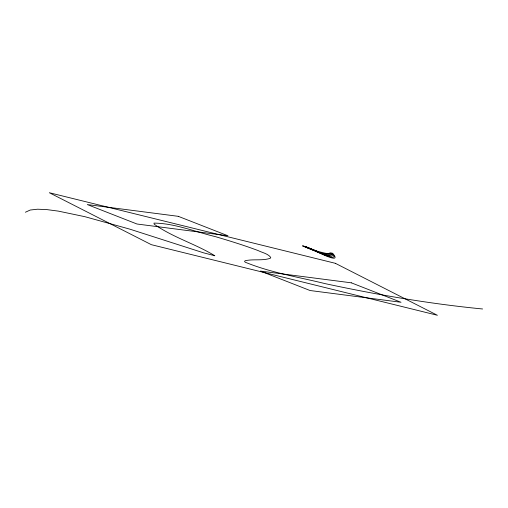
<?xml version="1.0" encoding="UTF-8"?>
<svg xmlns="http://www.w3.org/2000/svg" width="508" height="508" viewBox="0 0 508 508"><rect width="100%" height="100%" fill="white"/><g stroke="black" fill="none" stroke-linecap="round" stroke-linejoin="round"><path stroke-width="0.76" d="M25.4 212.236L30.245 210.026L37.579 209.207L47.047 209.626L58.325 211.118L84.906 216.694L129.75 229.127L203.518 252.813L214.846 255.772C195.523 243.91 172.879 237.446 154.267 224.25L153.943 223.114C174.803 223.247 195.294 231.851 215.519 236.671C229.819 240.913 244.088 245.307 258.058 250.552C262.249 252.705 267.843 253.492 270.777 257.448L270.243 258.318C262.211 260.972 253.435 258.883 245.237 260.718L244.539 261.315L245.123 262.16C270.662 272.669 298.374 277.031 325.107 283.629C377.12 294.754 429.635 303.835 482.6 308.978M331.915 254.216L331.908 254.527C325.037 256.781 317.532 250.965 311.01 249.06A152.457 16.199 17.9 0 0 304.051 246.221L303.53 246.094L326.612 255.435L331.838 256.026L332.746 254.883L332.073 253.575L331.095 252.895L331.915 254.216M331.006 253.568L330.987 253.86C321.951 255.467 313.049 248.901 304.565 246.348L307.245 247.313A119.532 12.7 17.9 0 1 312.096 249.225L318.033 251.479L324.847 253.124A17.431 1.854 17.9 0 0 327.235 253.517L329.521 253.524L330.06 252.641L331.006 253.568M334.207 256.349L333.743 257.054L332.454 257.245L328.085 256.349L302.495 245.84A144.45 15.348 17.9 0 1 312.014 249.765C313.563 249.58 343.757 266.217 332.645 253.276L332.13 253.149L334.207 256.349M178.27 216.325L87.306 204.565L136.976 224.009L227.94 235.763L178.27 216.325M351.345 282.829L260.388 271.075L310.058 290.519L401.015 302.273L351.345 282.829M335.363 263.315L49.333 192.729L151.359 244.685L437.388 315.271L335.363 263.315"/></g></svg>
